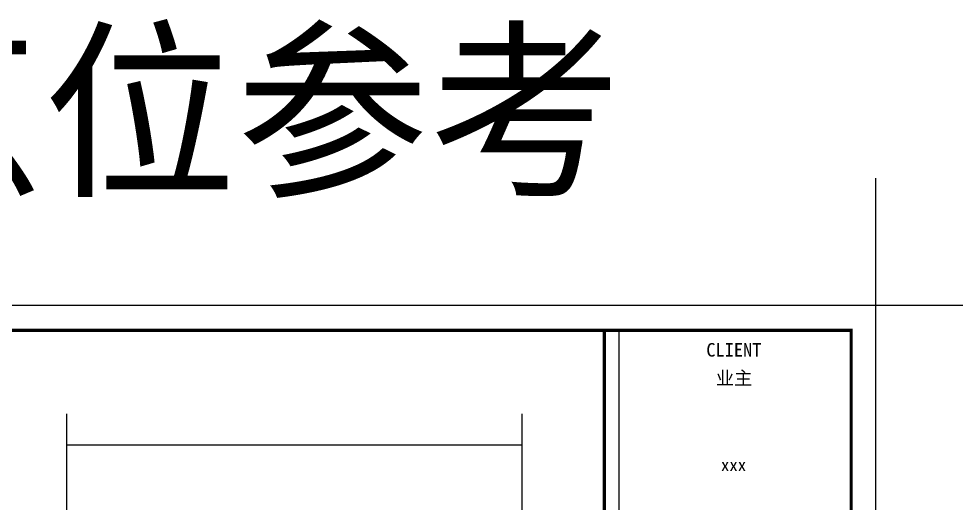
# Model space of a CAD drawing. Header units: millimetres. Extents: x 34817 to 170845, y 26625 to 47482.
# Drawn here: x 93348 to 102378, y 42807 to 47477 of the extents above; entities that cross this region are included whole.
import ezdxf
from ezdxf.enums import TextEntityAlignment as Align

# ---------------------------------------------------------------- set-up
doc = ezdxf.new("R2010")
doc.units = ezdxf.units.MM
doc.layers.get('0').update_dxf_attribs({"color": 142})
doc.layers.add('A-LIBRARY-图框', color=13, linetype='Continuous')
doc.layers.add('【公众号：Design大数据】加微信：koomoo88', color=120, linetype='Continuous')
doc.styles.add('黑体', font='simhei_0.ttf')

# ---------------------------------------------------------------- blocks, each defined once
blk = doc.blocks.new('A$A20FB58630')
blk.add_line((557.47, 6.98), (557.47, 413.02))
at = {"const_width": 0.938}
blk.add_lwpolyline([(43.07, 6.98), (623.11, 6.98), (623.11, 413.02), (43.07, 413.02)], close=True, dxfattribs=at)
blk.add_lwpolyline([(553.28, 6.98), (553.28, 413.02)], dxfattribs=at)
at = {"layer": 'A-LIBRARY-图框', "color": 1}
for p, q in [((630.09, -36.09), (630.09, 456.09)), ((666.17, 420), (0, 420))]:
    blk.add_line(p, q, dxfattribs=at)
at = {"style": '黑体'}
for s, height, p in [('CLIENT', 3.824, (582.11, 405.58)), ('业主', 3.801, (584.8, 397.62))]:
    blk.add_text(s, height=height, dxfattribs=at).set_placement(p)
for tag, height, p in [('XXX', 3.5, (589.83, 374.91)), ('材料清单', 2.5, (592.38, 64.41)), ('1:60', 2.5, (579.33, 35.91)), ('2019.05', 2.5, (611.83, 35.91)), ('PL-00', 2.5, (592.33, 26.91))]:
    blk.add_attdef(tag, text='', height=height, dxfattribs=at).set_placement(p, align=Align.MIDDLE_CENTER)
blk.add_attdef('XXX室内装饰设计施工图', text='', height=3.5, rotation=90, dxfattribs=at).set_placement((577.33, 253.91), align=Align.MIDDLE_CENTER)
blk = doc.blocks.new('afas22')
blk.add_line((109256.5, 19758.3), (113642.1, 19758.3))
for points in [[(109256.5, 20055), (109256.5, 18681.8), (109171.9, 18681.8), (109351, 18540.9), (109256.5, 18540.9), (109256.5, 17061.7)], [(113642.1, 20055), (113642.1, 18681.8), (113557.5, 18681.8), (113736.6, 18540.9), (113642.1, 18540.9), (113642.1, 17061.7)]]:
    blk.add_lwpolyline(points)

msp = doc.modelspace()

# ---------------------------------------------------------------- block references
msp.add_blockref('afas22', (-15448.2, 23612.7))
at = {"layer": 'A-LIBRARY-图框'}
ref = msp.add_blockref('A$A20FB58630', (80159.9, 30418.1), dxfattribs=dict(at, xscale=34.03219720310778, yscale=34.03219720310778, zscale=34.03219720310778))
ref.add_attrib('XXX', 'xxx', dxfattribs={"layer": '0', "height": 119.11, "style": '黑体'}).set_placement((100232.9, 43177.2), align=Align.MIDDLE_CENTER)

# ---------------------------------------------------------------- texts
at = {"layer": '【公众号：Design大数据】加微信：koomoo88', "style": '黑体'}
msp.add_text('各空间立面点位参考', height=1361.29, dxfattribs=at).set_placement((82444.1, 45902.1))

doc.saveas('drawing.dxf')
